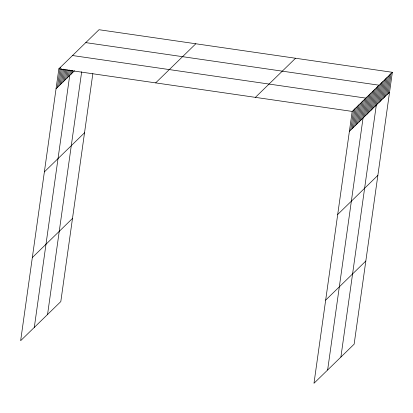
<?xml version="1.0" encoding="UTF-8"?>
<svg xmlns="http://www.w3.org/2000/svg" width="413" height="413" viewBox="0 0 413 413"><rect width="100%" height="100%" fill="white"/><g stroke="black" fill="none" stroke-linecap="round" stroke-linejoin="round"><path stroke-width="0.62" d="M392.35 72.301L352.191 111.417L313.983 383.285L354.142 344.168L392.35 72.301L99.017 29.715L58.858 68.832L20.65 340.699L60.809 301.583L92.842 73.643M57.428 87.411L60.226 67.5M58.791 86.08L61.238 68.656M60.159 84.753L62.342 69.193M61.522 83.421L63.535 69.11M62.89 82.089L64.635 69.647M64.252 80.762L65.827 69.56M65.621 79.43L67.02 69.477M66.983 78.103L68.119 70.014M68.346 76.772L69.312 69.926M34.305 327.395L70.411 70.463M71.041 74.149L71.563 70.416M72.363 72.858L72.714 70.37M47.557 314.489L81.671 71.774M350.756 130.002L353.554 110.09M352.124 128.67L354.922 108.758M353.487 127.338L356.285 107.426M354.855 126.011L357.653 106.1M356.218 124.68L359.016 104.768M357.586 123.353L360.384 103.441M358.949 122.021L361.747 102.109M360.317 120.689L363.115 100.777M361.68 119.362L364.478 99.45M327.638 369.986L365.846 98.118L72.512 55.528M364.369 116.74L367.172 96.828M365.696 115.449L368.494 95.537M367.023 114.158L369.821 94.247M368.35 112.868L371.148 92.956M369.671 111.577L372.469 91.665M370.998 110.286L373.796 90.375M372.325 108.996L375.123 89.084M373.646 107.705L376.45 87.793M374.973 106.415L377.771 86.503M340.89 357.08L379.098 85.212L85.765 42.622M377.627 103.833L380.425 83.922M378.948 102.543L381.746 82.631M380.275 101.252L383.073 81.34M381.602 99.961L384.4 80.05M382.923 98.671L385.721 78.759M384.25 97.38L387.048 77.468M385.577 96.09L388.375 76.178M386.904 94.799L389.702 74.882M388.225 93.503L391.023 73.591M56.06 88.743L74.572 70.711M44.377 171.885L84.536 132.769M155.66 82.884L195.819 43.768M32.338 257.552L72.497 218.436M255.389 97.365L295.548 58.248M349.393 131.329L389.552 92.213M337.705 214.476L377.864 175.36M325.666 300.143L365.825 261.026M58.858 68.832L352.191 111.417"/></g></svg>
